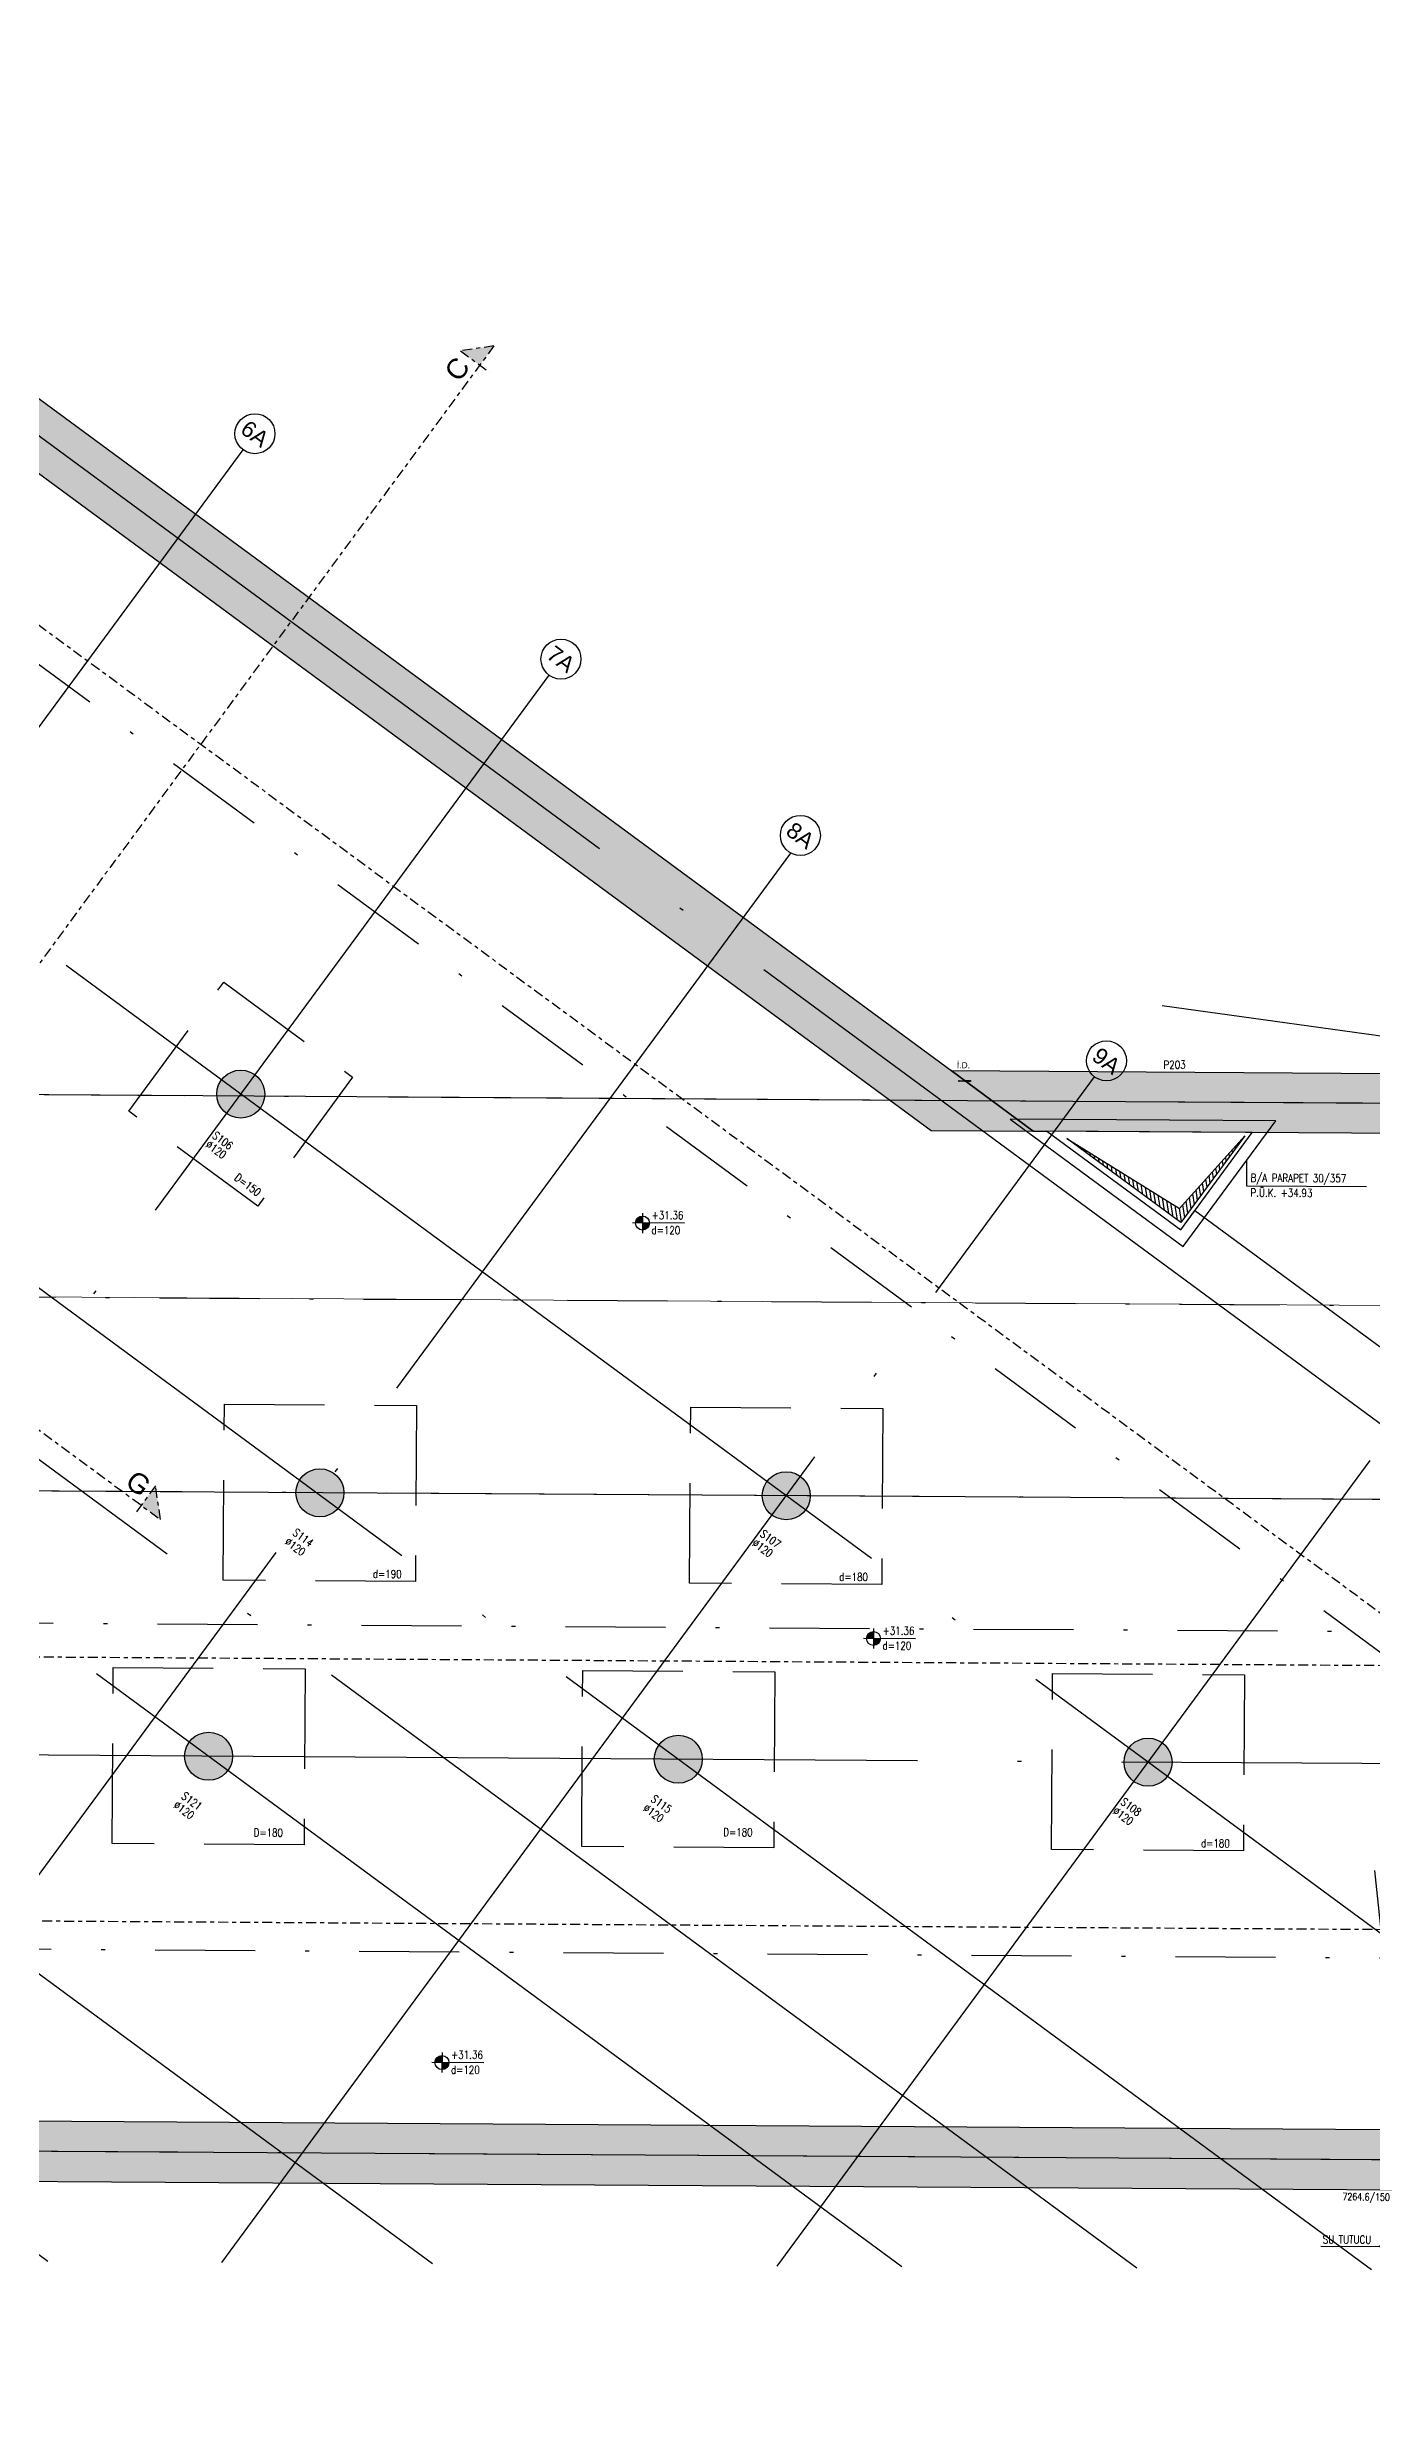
# Model space of a CAD drawing. Header units: millimetres. Extents: x 400392 to 401186, y 4543812 to 4544115.
# Drawn here: x 400745 to 400778.1, y 4544002.4 to 4544061.2 of the extents above; entities that cross this region are included whole.
import ezdxf
from ezdxf.enums import TextEntityAlignment as Align

# ---------------------------------------------------------------- set-up
doc = ezdxf.new("R2010")
doc.units = ezdxf.units.MM
for name, pattern in [('ACAD_ISO05W100', [33, 24, -3, 0, -3, 0, -3]), ('AKS', [3, 2.5, -0.25, 0, -0.25]), ('CENTER', [2, 1.25, -0.25, 0.25, -0.25]), ('CONTINU', [0]), ('DASHDOT2', [0.5, 0.25, -0.125, 0, -0.125]), ('HIDDEN', [0.375, 0.25, -0.125])]:
    doc.linetypes.add(name, pattern=pattern)
doc.layers.add('A-DETL', color=90, linetype='Continuous', lineweight=15)
for name, color, linetype in [('aks prota', 2, 'AKS'), ('boşluk prota', 2, 'Continuous'), ('boşluk taraması prota', 252, 'Continuous'), ('caks prota', 4, 'Continuous'), ('iderzi_PROTA', 3, 'Continuous'), ('kesit tarama prota', 252, 'Continuous'), ('kiriş prota', 6, 'Continuous'), ('kolon prota', 1, 'Continuous'), ('kolon tarama prota', 252, 'Continuous'), ('lkolon prota', 4, 'Continuous'), ('lperde prota', 4, 'Continuous'), ('not prota', 2, 'Continuous'), ('not yazısı prota', 6, 'Continuous'), ('not çizgisi prota', 4, 'Continuous'), ('perde prota', 1, 'Continuous'), ('PRT-AL-TUNEL_EKSENI', 14, 'DASHDOT2'), ('skesit prota', 7, 'Continuous'), ('st-s_level (kot)', 6, 'Continuous'), ('st-s_levelmark (kot işareti)', 4, 'Continuous'), ('st_s_su tutucu', 2, 'Continuous'), ('st_s_ölçü', 4, 'Continuous'), ('taks prota', 7, 'Continuous'), ('temel prota', 6, 'Continuous'), ('tkesit prota', 7, 'Continuous'), ('tkolon prota', 6, 'Continuous'), ('tnot prota', 4, 'Continuous'), ('tperde prota', 6, 'Continuous')]:
    doc.layers.add(name, color=color, linetype=linetype)
doc.styles.add('Arial', font='Arial.ttf')
doc.styles.add('OLCU', font='romanstw.shx')
doc.styles.add('TAKS', font='Arial Unicode.ttf')
doc.styles.add('text25_PROTA', font='Arial.ttf', dxfattribs={"height": 25})
doc.styles.add('tkolon', font='romanstw.shx')
doc.styles.add('TNOT', font='romanstw.shx', dxfattribs={"width": 0.8, "height": 250})
doc.styles.add('TSIMPLEX', font='romanstw.shx')
doc.dimstyles.new('1-50', dxfattribs={"dimtxt": 10, "dimasz": 4, "dimexe": 4, "dimexo": 8, "dimgap": 4, "dimtad": 1, "dimdec": 1, "dimrnd": 0.05, "dimzin": 9, "dimdsep": 46, "dimtxsty": 'OLCU', "dimblk1": 'OBLIQUE', "dimblk2": 'OBLIQUE', "dimsah": 1, "dimcen": 2, "dimdle": 4, "dimclrd": 4, "dimclre": 4, "dimclrt": 3, "dimadec": 1, "dimazin": 0, "dimtfac": 1, "dimtdec": 1, "dimtix": 1, "dimtmove": 2, "dimatfit": 3, "dimldrblk": 'OBLIQUE', "dimfxl": 1, "dimtvp": 1, "dimtolj": 1, "dimtzin": 1, "dimarcsym": 0})

# ---------------------------------------------------------------- blocks, each defined once
blk = doc.blocks.new('PLAN_KOT')
at = {"layer": 'st-s_levelmark (kot işareti)'}
h = blk.add_hatch(color=256, dxfattribs=at)
h.paths.add_polyline_path([(0, 17.5, 0.414214), (-17.5, 0), (0, 0)])
h.paths.add_polyline_path([(17.5, 0), (0, 0), (0, -17.5, 0.414214)])
for p, q in [((105, 0), (-25, 0)), ((0, 25), (0, -25))]:
    blk.add_line(p, q, dxfattribs=at)
blk.add_circle((0, 0), 17.5, dxfattribs=at)
at = {"layer": 'st-s_level (kot)', "color": 6, "style": 'OLCU', "width": 0.8}
for tag, p in [('KOT', (22.7, 9.8)), ('DÖŞEME_KALINLIĞI', (22.7, -27.6))]:
    blk.add_attdef(tag, p, '', height=20, dxfattribs=at)
blk = doc.blocks.new('_Oblique')
at = {"layer": 'st_s_ölçü', "lineweight": -2}
blk.add_line((-0.5, -0.5), (0.5, 0.5), dxfattribs=at)
blk = doc.blocks.new('D')
at = {"layer": 'st_s_su tutucu', "linetype": 'CONTINU', "ltscale": 0.2}
for p, q in [((-39988, 52508), (-39993, 52508)), ((-39993, 52508), (-39993, 52507)), ((-39993, 52507), (-39991, 52506)), ((-39993, 52449), (-39991, 52450)), ((-39993, 52448), (-39993, 52449)), ((-39988, 52448), (-39993, 52448)), ((-39991, 52499), (-39992, 52499)), ((-39992, 52499), (-39992, 52498)), ((-39992, 52498), (-39991, 52498)), ((-39991, 52489), (-39992, 52489)), ((-39992, 52489), (-39992, 52488)), ((-39992, 52488), (-39991, 52488)), ((-39991, 52479), (-39992, 52479)), ((-39992, 52479), (-39992, 52478)), ((-39992, 52478), (-39991, 52478)), ((-39992, 52468), (-39992, 52469)), ((-39992, 52469), (-39991, 52469)), ((-39991, 52468), (-39992, 52468)), ((-39992, 52458), (-39992, 52459)), ((-39992, 52459), (-39991, 52459)), ((-39991, 52458), (-39992, 52458)), ((-39991, 52506), (-39991, 52499)), ((-39991, 52498), (-39991, 52489)), ((-39991, 52488), (-39991, 52479)), ((-39991, 52469), (-39991, 52478)), ((-39991, 52459), (-39991, 52468)), ((-39991, 52450), (-39991, 52458)), ((-39990, 52506), (-39988, 52507)), ((-39990, 52499), (-39990, 52506)), ((-39989, 52499), (-39990, 52499)), ((-39990, 52489), (-39990, 52498)), ((-39990, 52498), (-39989, 52498)), ((-39989, 52489), (-39990, 52489)), ((-39990, 52479), (-39990, 52488)), ((-39990, 52488), (-39989, 52488)), ((-39989, 52479), (-39990, 52479)), ((-39990, 52478), (-39989, 52478)), ((-39990, 52478), (-39990, 52469)), ((-39990, 52469), (-39989, 52469)), ((-39989, 52468), (-39990, 52468)), ((-39990, 52468), (-39990, 52459)), ((-39990, 52459), (-39989, 52459)), ((-39989, 52458), (-39990, 52458)), ((-39990, 52458), (-39990, 52450)), ((-39990, 52450), (-39988, 52449)), ((-39989, 52498), (-39989, 52499)), ((-39989, 52488), (-39989, 52489)), ((-39989, 52478), (-39989, 52479)), ((-39989, 52469), (-39989, 52468)), ((-39989, 52459), (-39989, 52458)), ((-39988, 52507), (-39988, 52508)), ((-39988, 52449), (-39988, 52448))]:
    blk.add_line(p, q, dxfattribs=at)

msp = doc.modelspace()

# ---------------------------------------------------------------- hatches: boundary and pattern name
at = {"layer": 'boşluk taraması prota', "ltscale": 2}
h = msp.add_hatch(dxfattribs=at)
h.set_pattern_fill('ANSI31', color=256, scale=0.03, angle=53.6371182, style=0)
h.set_pattern_definition([(98.637118, (400688.18645, 4543222.4347), (-0.094169798, -0.014304251), [])])
h.paths.add_polyline_path([(400770.47738, 4544033.87404), (400773.29887, 4544032.12713), (400774.92676, 4544033.93781), (400773.33224, 4544031.77212)])
at = {"layer": 'kesit tarama prota'}
h = msp.add_hatch(color=256, dxfattribs=at)
h.dxf.hatch_style = 1
h.paths.add_polyline_path([(400755.32128, 4544053.55511), (400756.16018, 4544053.68254), (400755.80444, 4544053.19937)])
h = msp.add_hatch(color=256, dxfattribs=at)
h.dxf.hatch_style = 1
h.paths.add_polyline_path([(400747.69975, 4544025.19169), (400747.82718, 4544024.35278), (400747.34401, 4544024.70852)])
at = {"layer": 'kolon tarama prota'}
h = msp.add_hatch(color=256, dxfattribs=at)
h.dxf.hatch_style = 1
h.paths.add_polyline_path([(400716.28991, 4544073.3376), (400705.79563, 4544059.08418), (400705.47352, 4544059.32134), (400704.9992, 4544058.67712), (400705.32131, 4544058.43996), (400701.9418, 4544053.84987), (400701.61969, 4544054.08703), (400701.14537, 4544053.44281), (400701.46748, 4544053.20565), (400690.97319, 4544038.95223), (400692.18111, 4544038.06288), (400716.60848, 4544071.24034), (400767.08916, 4544034.07322), (400769.64107, 4544034.05706)])
h = msp.add_hatch(color=256, dxfattribs=at)
h.dxf.hatch_style = 1
edge = h.paths.add_edge_path()
edge.add_arc((400749.83062, 4544034.9829), 0.6, 359.6371182, 719.6371182)
h = msp.add_hatch(color=256, dxfattribs=at)
h.dxf.hatch_style = 1
h.paths.add_polyline_path([(400817.28146, 4544035.25536), (400790.197, 4544035.4269), (400790.19953, 4544035.82689), (400789.19955, 4544035.83322), (400789.19702, 4544035.43323), (400781.99716, 4544035.47883), (400781.99969, 4544035.87882), (400780.99971, 4544035.88516), (400780.99718, 4544035.48517), (400767.58603, 4544035.57011), (400769.64107, 4544034.05706), (400816.07198, 4544033.76299), (400815.91428, 4544008.86349), (400804.06602, 4544008.93853), (400804.05462, 4544007.13856), (400805.0546, 4544007.13223), (400805.0565, 4544007.43222), (400817.10476, 4544007.35592), (400817.12404, 4544010.39996), (400817.52403, 4544010.39742), (400817.53036, 4544011.3974), (400817.13237, 4544011.39992), (400817.16942, 4544017.24981), (400817.56741, 4544017.24728), (400817.57375, 4544018.24726), (400817.17375, 4544018.2498)])
h = msp.add_hatch(color=256, dxfattribs=at)
h.dxf.hatch_style = 1
edge = h.paths.add_edge_path()
edge.add_arc((400751.80872, 4544025.01982), 0.6, 359.6371182, 719.6371182)
h = msp.add_hatch(color=256, dxfattribs=at)
h.dxf.hatch_style = 1
edge = h.paths.add_edge_path()
edge.add_arc((400763.46461, 4544024.946), 0.6, 359.6371182, 719.6371182)
h = msp.add_hatch(color=256, dxfattribs=at)
h.dxf.hatch_style = 1
edge = h.paths.add_edge_path()
edge.add_arc((400749.02746, 4544018.4373), 0.6, 359.6371182, 719.6371182)
h = msp.add_hatch(color=256, dxfattribs=at)
h.dxf.hatch_style = 1
edge = h.paths.add_edge_path()
edge.add_arc((400760.7662, 4544018.36295), 0.6, 359.6371182, 719.6371182)
h = msp.add_hatch(color=256, dxfattribs=at)
h.dxf.hatch_style = 1
edge = h.paths.add_edge_path()
edge.add_arc((400772.50849, 4544018.28858), 0.6, 359.6371182, 719.6371182)
h = msp.add_hatch(color=256, dxfattribs=at)
h.dxf.hatch_style = 1
h.paths.add_polyline_path([(400779.82827, 4544009.09204), (400731.11046, 4544009.4006), (400729.75018, 4544009.40921), (400731.80435, 4544007.89617), (400733.16549, 4544007.88755), (400778.81879, 4544007.5984), (400778.81689, 4544007.29841), (400779.81687, 4544007.29208)])

# ---------------------------------------------------------------- linework, layer by layer
at = {"layer": 'A-DETL', "color": 1, "lineweight": 5}
msp.add_lwpolyline([(400664.66907, 4544030.42182), (400823.11513, 4544029.41829)], dxfattribs=at)
at = {"layer": 'aks prota', "ltscale": 10}
for p, q in [((400807.27371, 4544005.41814), (400713.11034, 4544074.74725)), ((400807.27371, 4544005.41814), (400713.11034, 4544074.74725)), ((400789.83571, 4544005.52859), (400707.03314, 4544066.49315)), ((400789.83571, 4544005.52859), (400707.03314, 4544066.49315)), ((400789.83571, 4544005.52859), (400707.03314, 4544066.49315)), ((400778.09697, 4544005.60293), (400702.94215, 4544060.93673)), ((400778.09697, 4544005.60293), (400702.94215, 4544060.93673)), ((400772.22759, 4544005.64011), (400700.89665, 4544058.15852)), ((400772.22759, 4544005.64011), (400700.89665, 4544058.15852)), ((400772.22759, 4544005.64011), (400700.89665, 4544058.15852)), ((400766.35822, 4544005.67728), (400698.85116, 4544055.38031)), ((400766.35822, 4544005.67728), (400698.85116, 4544055.38031)), ((400722.19934, 4544013.47792), (400749.88765, 4544051.08441)), ((400722.19934, 4544013.47792), (400749.88765, 4544051.08441)), ((400754.61948, 4544005.75163), (400694.76017, 4544049.82389)), ((400754.61948, 4544005.75163), (400694.76017, 4544049.82389)), ((400754.61948, 4544005.75163), (400694.76017, 4544049.82389)), ((400729.84998, 4544007.84503), (400757.53829, 4544045.45151)), ((400729.84998, 4544007.84503), (400757.53829, 4544045.45151)), ((400729.84998, 4544007.84503), (400757.53829, 4544045.45151)), ((400735.88957, 4544003.3983), (400763.57787, 4544041.00478)), ((400735.88957, 4544003.3983), (400763.57787, 4544041.00478)), ((400735.88957, 4544003.3983), (400763.57787, 4544041.00478)), ((400827.04675, 4544034.44349), (400661.13085, 4544035.49433)), ((400827.04675, 4544034.44349), (400661.13085, 4544035.49433)), ((400749.35702, 4544005.78496), (400771.17165, 4544035.41376)), ((400749.35702, 4544005.78496), (400771.17165, 4544035.41376)), ((400749.35702, 4544005.78496), (400771.17165, 4544035.41376)), ((400808.62508, 4544034.56017), (400685.21487, 4544035.34179)), ((400763.23779, 4544005.69705), (400780.21492, 4544028.75553)), ((400763.23779, 4544005.69705), (400780.21492, 4544028.75553)), ((400763.23779, 4544005.69705), (400780.21492, 4544028.75553)), ((400826.98405, 4544024.54369), (400661.06815, 4544025.59453)), ((400826.98405, 4544024.54369), (400661.06815, 4544025.59453)), ((400808.56238, 4544024.66037), (400685.15217, 4544025.44199)), ((400826.94224, 4544017.94382), (400661.02635, 4544018.99466)), ((400826.94224, 4544017.94382), (400661.02635, 4544018.99466)), ((400826.87954, 4544008.04402), (400660.96365, 4544009.09486)), ((400826.87954, 4544008.04402), (400660.96365, 4544009.09486)), ((400808.45787, 4544008.1607), (400685.04767, 4544008.94232))]:
    msp.add_line(p, q, dxfattribs=at)
at = {"layer": 'boşluk prota', "ltscale": 0.05}
msp.add_lwpolyline([(400770.47738, 4544033.87404), (400773.29887, 4544032.12713), (400774.92676, 4544033.93781), (400773.33224, 4544031.77212)], close=True, dxfattribs=at)
at = {"layer": 'caks prota', "ltscale": 0.05}
for centre in [(400750.1846, 4544051.48668), (400750.1846, 4544051.48668), (400750.1846, 4544051.48668), (400757.83474, 4544045.85415), (400757.83474, 4544045.85415), (400757.83474, 4544045.85415), (400763.81897, 4544041.44818), (400763.81897, 4544041.44818), (400763.81897, 4544041.44818), (400771.46911, 4544035.81566), (400771.46911, 4544035.81566), (400771.46911, 4544035.81566)]:
    msp.add_circle(centre, 0.5, dxfattribs=at)
at = {"layer": 'iderzi_PROTA', "linetype": 'ACAD_ISO05W100', "lineweight": 30, "ltscale": 2}
msp.add_lwpolyline([(400767.58603, 4544035.57011), (400769.64107, 4544034.05706), (400769.98132, 4544034.05491), (400773.32474, 4544031.59327), (400773.68049, 4544032.07645), (400804.07185, 4544009.70038), (400804.05412, 4544007.13857)], dxfattribs=at)
at = {"layer": 'iderzi_PROTA', "linetype": 'ACAD_ISO05W100', "ltscale": 2}
msp.add_lwpolyline([(400773.68049, 4544032.07645), (400804.07185, 4544009.70038), (400804.05602, 4544007.43856)], dxfattribs=at)
at = {"layer": 'kiriş prota'}
msp.add_lwpolyline([(400769.05993, 4544034.36075), (400773.38845, 4544031.17381), (400775.7039, 4544034.31867)], close=True, dxfattribs=at)
msp.add_lwpolyline([(400769.98132, 4544034.05491), (400773.32474, 4544031.59327), (400775.11322, 4544034.0224), (400769.98132, 4544034.05491)], dxfattribs=at)
at = {"layer": 'kolon prota', "color": 1}
for centre in [(400749.83062, 4544034.9829), (400751.80872, 4544025.01982), (400763.46461, 4544024.946), (400749.02746, 4544018.4373), (400760.7662, 4544018.36295), (400772.50849, 4544018.28858)]:
    msp.add_circle(centre, 0.6, dxfattribs=at)
at = {"layer": 'not prota', "ltscale": 0.1}
msp.add_lwpolyline([(400774.97373, 4544033.32695), (400774.96972, 4544032.69361), (400777.96966, 4544032.67461)], dxfattribs=at)
at = {"layer": 'perde prota'}
msp.add_lwpolyline([(400701.46748, 4544053.20565), (400690.97319, 4544038.95223), (400692.18111, 4544038.06288), (400716.60848, 4544071.24034), (400767.08916, 4544034.07322), (400769.64107, 4544034.05706), (400716.28991, 4544073.3376), (400705.79563, 4544059.08418), (400705.47352, 4544059.32134), (400704.9992, 4544058.67712), (400705.32131, 4544058.43996), (400701.9418, 4544053.84987), (400701.61969, 4544054.08703), (400701.14537, 4544053.44281)], close=True, dxfattribs=at)
for points in [[(400804.05462, 4544007.13856), (400804.06602, 4544008.93853), (400815.91428, 4544008.86349), (400816.07198, 4544033.76299), (400769.64107, 4544034.05706), (400767.58603, 4544035.57011), (400780.99718, 4544035.48517)], [(400733.16549, 4544007.88755), (400778.81879, 4544007.5984), (400778.81689, 4544007.29841), (400779.81687, 4544007.29208), (400779.82827, 4544009.09204), (400731.11046, 4544009.4006)]]:
    msp.add_lwpolyline(points, dxfattribs=at)
at = {"layer": 'PRT-AL-TUNEL_EKSENI', "ltscale": 10}
for p, q in [((400799.44787, 4544005.46771), (400710.38301, 4544071.04297)), ((400745.00731, 4544005.81251), (400691.4103, 4544045.27407)), ((400661.09887, 4544030.44443), (400827.01476, 4544029.39359)), ((400661.04725, 4544022.2946), (400826.96314, 4544021.24376)), ((400660.99564, 4544014.14476), (400826.91153, 4544013.09392))]:
    msp.add_line(p, q, dxfattribs=at)
at = {"layer": 'skesit prota', "linetype": 'CENTER', "ltscale": 0.2}
for p, q in [((400756.16018, 4544053.68254), (400755.32128, 4544053.55511)), ((400755.32128, 4544053.55511), (400756.04603, 4544053.0215)), ((400747.69975, 4544025.19169), (400747.16614, 4544024.46694)), ((400747.82718, 4544024.35278), (400747.69975, 4544025.19169))]:
    msp.add_line(p, q, dxfattribs=at)
for points in [[(400709.3343, 4544072.80801), (400804.91919, 4544002.43229)], [(400699.73078, 4544059.76443), (400747.82718, 4544024.35278)], [(400699.73078, 4544059.76443), (400747.82718, 4544024.35278)], [(400756.16018, 4544053.68254), (400717.40562, 4544001.04577)], [(400656.36139, 4544021.48111), (400823.13878, 4544020.42481)], [(400722.31828, 4544014.4657), (400801.28213, 4544013.96558)]]:
    msp.add_lwpolyline(points, dxfattribs=at)
at = {"layer": 'temel prota', "linetype": 'HIDDEN', "ltscale": 10}
msp.add_lwpolyline([(400749.40586, 4544037.77925), (400752.62697, 4544035.40766), (400750.25538, 4544032.18655), (400747.03427, 4544034.55814), (400749.40586, 4544037.77925)], dxfattribs=at)
for points in [[(400749.4227, 4544027.23498), (400754.2226, 4544027.20457), (400754.19474, 4544022.80466), (400749.39483, 4544022.83506)], [(400761.07859, 4544027.16115), (400765.87849, 4544027.13075), (400765.85062, 4544022.73084), (400761.05072, 4544022.76124)], [(400746.64144, 4544020.65246), (400751.44134, 4544020.62206), (400751.41348, 4544016.22215), (400746.61357, 4544016.25255)], [(400758.38018, 4544020.57811), (400763.18009, 4544020.54771), (400763.15222, 4544016.1478), (400758.35232, 4544016.1782)], [(400770.12247, 4544020.50374), (400774.92237, 4544020.47334), (400774.8945, 4544016.07343), (400770.0946, 4544016.10383)]]:
    msp.add_lwpolyline(points, close=True, dxfattribs=at)

# ---------------------------------------------------------------- block references
at = {"layer": 'st-s_level (kot)', "linetype": 'CONTINU', "ltscale": 0.1, "xscale": 0.009999999999936504, "yscale": 0.009999999999936504, "zscale": 0.009999999999936504, "rotation": 359.6371182068847}
for p in [(400759.87175, 4544031.76168), (400765.64598, 4544021.37888), (400754.85976, 4544010.78223)]:
    msp.add_blockref('PLAN_KOT', p, dxfattribs=at).add_auto_attribs({'KOT': '+31.36', 'DÖŞEME_KALINLIĞI': 'd=120'})
at = {"layer": 'st_s_ölçü', "xscale": 0.004999999999968252, "yscale": 0.004999999999968252, "zscale": 0.004999999999968252, "rotation": 269.6371182068847}
msp.add_blockref('D', (400504.27966, 4543837.02387), dxfattribs=at)

# ---------------------------------------------------------------- texts
at = {"layer": 'iderzi_PROTA', "linetype": 'ACAD_ISO05W100', "style": 'text25_PROTA'}
msp.add_text('İ.D.', height=0.15, rotation=359.6371182, dxfattribs=at).set_placement((400767.73142, 4544035.63162))
at = {"layer": 'lkolon prota', "style": 'tkolon', "width": 0.8}
for p in [(400748.93265, 4544033.6782), (400750.91086, 4544023.75508), (400762.59482, 4544023.72107), (400748.12946, 4544017.17237), (400759.8682, 4544017.09802), (400771.60678, 4544017.02368)]:
    msp.add_text('%%C120', height=0.2, rotation=323.6371182, dxfattribs=at).set_placement(p)
at = {"layer": 'lperde prota', "style": 'tkolon', "width": 0.8}
msp.add_text('7264.6/150', height=0.18, rotation=359.2766335, dxfattribs=at).set_placement((400777.36811, 4544007.43322), align=Align.MIDDLE_LEFT)
at = {"layer": 'not yazısı prota', "ltscale": 0.05, "style": 'TSIMPLEX', "width": 0.8}
msp.add_text('SU TUTUCU', height=0.2, rotation=359.6371182, dxfattribs=at).set_placement((400776.87576, 4544006.26284))
at = {"layer": 'st-s_level (kot)', "color": 6, "style": 'OLCU', "width": 0.8}
for tag, p, rotation in [('D=150', (400749.65313, 4544032.85627), 323.1354912), ('d=190', (400753.13211, 4544022.89416), 359.6371182), ('d=180', (400764.788, 4544022.82033), 359.6371182), ('D=180', (400750.1516, 4544016.43084), 359.6371182), ('D=180', (400761.89087, 4544016.43855), 359.6371182), ('d=180', (400773.83188, 4544016.16292), 359.6371182)]:
    msp.add_attdef(tag, p, '', height=0.2, rotation=rotation, dxfattribs=at)
at = {"layer": 'taks prota', "style": 'TAKS'}
for s, p in [('6A', (400750.1846, 4544051.48668)), ('6A', (400750.1846, 4544051.48668)), ('6A', (400750.1846, 4544051.48668)), ('7A', (400757.83474, 4544045.85415)), ('7A', (400757.83474, 4544045.85415)), ('7A', (400757.83474, 4544045.85415)), ('8A', (400763.81897, 4544041.44818)), ('8A', (400763.81897, 4544041.44818)), ('8A', (400763.81897, 4544041.44818)), ('9A', (400771.46911, 4544035.81566)), ('9A', (400771.46911, 4544035.81566)), ('9A', (400771.46911, 4544035.81566))]:
    msp.add_text(s, height=0.4, rotation=323.1422857, dxfattribs=at).set_placement(p, align=Align.MIDDLE_CENTER)
at = {"layer": 'tkesit prota', "style": 'Arial'}
for s, rotation, p in [('C', 53.6371182, (400755.28885, 4544052.75208)), ('G', 323.6371182, (400746.90798, 4544025.21583))]:
    msp.add_text(s, height=0.5, rotation=rotation, dxfattribs=at).set_placement(p)
at = {"layer": 'tkolon prota', "style": 'tkolon', "width": 0.8}
for s, p in [('S106', (400749.09985, 4544033.9053)), ('S114', (400751.10774, 4544023.98268)), ('S107', (400762.79169, 4544023.94867)), ('S121', (400748.32633, 4544017.39996)), ('S115', (400760.06508, 4544017.32562)), ('S108', (400771.80365, 4544017.25127))]:
    msp.add_text(s, height=0.2, rotation=323.6371182, dxfattribs=at).set_placement(p)
at = {"layer": 'tnot prota', "style": 'TNOT', "width": 0.8}
for s, p in [('P.Ü.K. +34.93', (400775.06863, 4544032.52155)), ('B/A PARAPET 30/357', (400775.07099, 4544032.89297))]:
    msp.add_text(s, height=0.2, rotation=359.6371182, dxfattribs=at).set_placement(p, align=Align.MIDDLE_LEFT)
at = {"layer": 'tperde prota', "style": 'tkolon', "width": 0.8}
msp.add_text('P203', height=0.2, rotation=0.1064095, dxfattribs=at).set_placement((400772.89381, 4544035.71852), align=Align.MIDDLE_LEFT)

# ---------------------------------------------------------------- leaders
at = {"layer": 'not çizgisi prota'}
for points in [[(400781.26891, 4544036.0334), (400780.51085, 4544037.03496), (400779.0725, 4544037.04407)], [(400779.0659, 4544007.14192), (400778.28672, 4544006.17941), (400776.83053, 4544006.18864)]]:
    msp.add_leader(points, dimstyle='1-50', override={"dimasz": 12, "dimgap": 4, "dimtad": 0}, dxfattribs=at)

doc.saveas('drawing.dxf')
